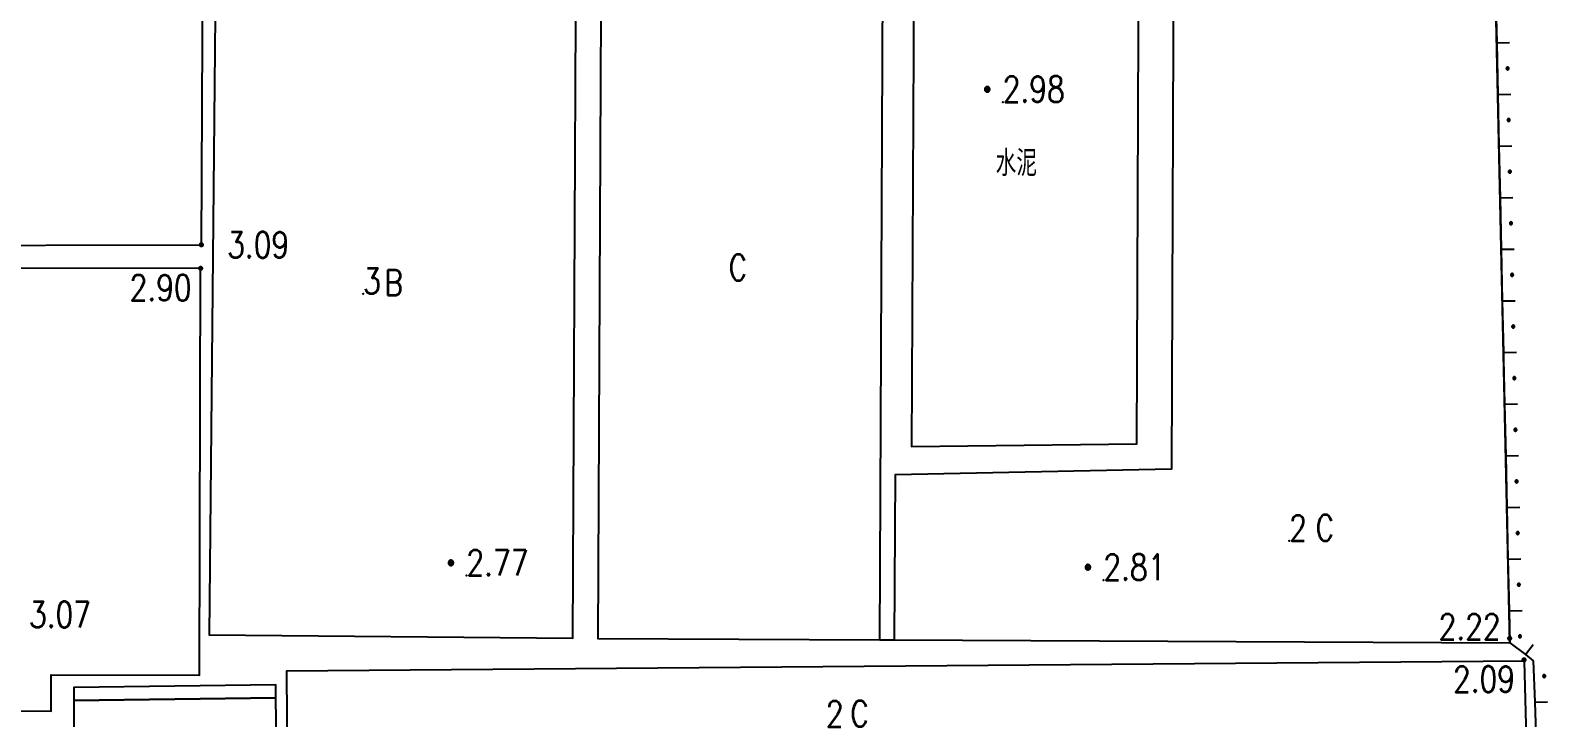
# Model space of a CAD drawing. Extents: x 500064 to 501389, y 2542464 to 2545400.
# Drawn here: x 500914.3 to 500973, y 2543260.9 to 2543287.5 of the extents above; entities that cross this region are included whole.
import ezdxf
from ezdxf.enums import TextEntityAlignment as Align

# ---------------------------------------------------------------- set-up
doc = ezdxf.new("R2010")
doc.units = 0
doc.header["$LTSCALE"] = 0.5
doc.linetypes.add('CENTER', pattern=[50.8, 31.75, -6.35, 6.35, -6.35])
doc.layers.get('0').update_dxf_attribs({"linetype": 'CONTINUOUS', "lineweight": 5})
doc.layers.add('GCD', color=8, linetype='CONTINUOUS')
doc.layers.add('地形图', color=8, linetype='CONTINUOUS')
doc.styles.add('HZ', font='romans.shx', dxfattribs={"width": 0.8, "bigfont": 'hztxt.shx'})

# ---------------------------------------------------------------- blocks, each defined once
blk = doc.blocks.new('GC200')
at = {"linetype": 'Continuous', "const_width": 0.2, "flags": 128}
blk.add_lwpolyline([(-0.1, 0, 1), (0.1, 0, 1)], format="xyb", close=True, dxfattribs=at)

msp = doc.modelspace()

# ---------------------------------------------------------------- linework, layer by layer
at = {"layer": '地形图'}
for points in [[(500971.745, 2543296.235), (500971.158, 2543294.937), (500970.877, 2543294.41), (500970.908, 2543293.007), (500970.951, 2543291.008), (500970.995, 2543289.008), (500971.039, 2543287.009), (500971.082, 2543285.009), (500971.126, 2543283.01), (500971.17, 2543281.01), (500971.214, 2543279.011), (500971.257, 2543277.011), (500971.301, 2543275.011), (500971.307, 2543274.753), (500971.345, 2543273.012), (500971.389, 2543271.012), (500971.432, 2543269.013), (500971.476, 2543267.013), (500971.52, 2543265.014), (500971.547, 2543263.77), (500972.149, 2543263.313), (500972.458, 2543263.078), (500972.513, 2543261.467), (500972.582, 2543259.468)], [(500971.039, 2543287.009), (500971.539, 2543287.02)], [(500971.46, 2543285.968), (500971.466, 2543285.968), (500971.471, 2543285.969), (500971.476, 2543285.97), (500971.481, 2543285.972), (500971.485, 2543285.974), (500971.49, 2543285.977), (500971.494, 2543285.98), (500971.498, 2543285.984), (500971.501, 2543285.988), (500971.504, 2543285.993), (500971.506, 2543285.997), (500971.508, 2543286.002), (500971.509, 2543286.007), (500971.51, 2543286.012), (500971.51, 2543286.018), (500971.51, 2543286.023), (500971.509, 2543286.028), (500971.508, 2543286.033), (500971.506, 2543286.038), (500971.504, 2543286.043), (500971.501, 2543286.047), (500971.498, 2543286.051), (500971.496, 2543286.053), (500971.494, 2543286.055), (500971.49, 2543286.058), (500971.485, 2543286.061), (500971.481, 2543286.063), (500971.476, 2543286.065), (500971.471, 2543286.067), (500971.466, 2543286.067), (500971.46, 2543286.068), (500971.455, 2543286.067), (500971.45, 2543286.067), (500971.445, 2543286.065), (500971.44, 2543286.063), (500971.435, 2543286.061), (500971.431, 2543286.058), (500971.427, 2543286.055), (500971.423, 2543286.051), (500971.42, 2543286.047), (500971.417, 2543286.043), (500971.415, 2543286.038), (500971.413, 2543286.033), (500971.412, 2543286.028), (500971.411, 2543286.023), (500971.41, 2543286.018), (500971.411, 2543286.012), (500971.412, 2543286.007), (500971.413, 2543286.002), (500971.415, 2543285.997), (500971.417, 2543285.993), (500971.42, 2543285.988), (500971.423, 2543285.984), (500971.425, 2543285.982), (500971.427, 2543285.98), (500971.431, 2543285.977), (500971.435, 2543285.974), (500971.44, 2543285.972), (500971.445, 2543285.97), (500971.45, 2543285.969), (500971.455, 2543285.968), (500971.46, 2543285.968)], [(500971.425, 2543285.982), (500971.496, 2543286.053)], [(500951.311, 2543285.107), (500951.322, 2543285.107), (500951.332, 2543285.109), (500951.342, 2543285.112), (500951.352, 2543285.115), (500951.361, 2543285.12), (500951.37, 2543285.126), (500951.378, 2543285.132), (500951.386, 2543285.14), (500951.392, 2543285.148), (500951.395, 2543285.153), (500951.398, 2543285.157), (500951.403, 2543285.166), (500951.406, 2543285.176), (500951.409, 2543285.186), (500951.411, 2543285.196), (500951.411, 2543285.207), (500951.411, 2543285.217), (500951.409, 2543285.227), (500951.406, 2543285.238), (500951.403, 2543285.247), (500951.399, 2543285.254), (500951.398, 2543285.257), (500951.392, 2543285.265), (500951.386, 2543285.274), (500951.378, 2543285.281), (500951.37, 2543285.287), (500951.361, 2543285.293), (500951.36, 2543285.294), (500951.352, 2543285.298), (500951.342, 2543285.302), (500951.332, 2543285.304), (500951.322, 2543285.306), (500951.311, 2543285.307), (500951.301, 2543285.306), (500951.29, 2543285.304), (500951.28, 2543285.302), (500951.271, 2543285.298), (500951.261, 2543285.293), (500951.252, 2543285.287), (500951.244, 2543285.281), (500951.237, 2543285.274), (500951.23, 2543285.265), (500951.227, 2543285.261), (500951.225, 2543285.257), (500951.22, 2543285.247), (500951.216, 2543285.238), (500951.213, 2543285.227), (500951.212, 2543285.217), (500951.211, 2543285.207), (500951.212, 2543285.196), (500951.213, 2543285.186), (500951.216, 2543285.176), (500951.22, 2543285.166), (500951.223, 2543285.16), (500951.225, 2543285.157), (500951.23, 2543285.148), (500951.237, 2543285.14), (500951.244, 2543285.132), (500951.252, 2543285.126), (500951.261, 2543285.12), (500951.262, 2543285.119), (500951.271, 2543285.115), (500951.28, 2543285.112), (500951.29, 2543285.109), (500951.301, 2543285.107), (500951.311, 2543285.107)], [(500951.262, 2543285.119), (500951.395, 2543285.153), (500951.398, 2543285.157), (500951.225, 2543285.157), (500951.223, 2543285.16), (500951.411, 2543285.207), (500951.211, 2543285.207), (500951.399, 2543285.254), (500951.398, 2543285.257), (500951.225, 2543285.257), (500951.227, 2543285.261), (500951.36, 2543285.294)], [(500971.082, 2543285.009), (500971.582, 2543285.02)], [(500971.504, 2543283.968), (500971.509, 2543283.968), (500971.515, 2543283.969), (500971.52, 2543283.971), (500971.525, 2543283.972), (500971.529, 2543283.975), (500971.534, 2543283.978), (500971.538, 2543283.981), (500971.541, 2543283.985), (500971.545, 2543283.989), (500971.547, 2543283.993), (500971.55, 2543283.998), (500971.552, 2543284.003), (500971.553, 2543284.008), (500971.554, 2543284.013), (500971.554, 2543284.018), (500971.554, 2543284.023), (500971.553, 2543284.029), (500971.552, 2543284.034), (500971.55, 2543284.038), (500971.547, 2543284.043), (500971.545, 2543284.047), (500971.541, 2543284.052), (500971.54, 2543284.053), (500971.538, 2543284.055), (500971.534, 2543284.059), (500971.529, 2543284.061), (500971.525, 2543284.064), (500971.52, 2543284.066), (500971.515, 2543284.067), (500971.509, 2543284.068), (500971.504, 2543284.068), (500971.499, 2543284.068), (500971.494, 2543284.067), (500971.489, 2543284.066), (500971.484, 2543284.064), (500971.479, 2543284.061), (500971.475, 2543284.059), (500971.471, 2543284.055), (500971.467, 2543284.052), (500971.464, 2543284.047), (500971.461, 2543284.043), (500971.459, 2543284.038), (500971.457, 2543284.034), (500971.455, 2543284.029), (500971.454, 2543284.023), (500971.454, 2543284.018), (500971.454, 2543284.013), (500971.455, 2543284.008), (500971.457, 2543284.003), (500971.459, 2543283.998), (500971.461, 2543283.993), (500971.464, 2543283.989), (500971.467, 2543283.985), (500971.469, 2543283.983), (500971.471, 2543283.981), (500971.475, 2543283.978), (500971.479, 2543283.975), (500971.484, 2543283.972), (500971.489, 2543283.971), (500971.494, 2543283.969), (500971.499, 2543283.968), (500971.504, 2543283.968)], [(500971.469, 2543283.983), (500971.54, 2543284.053)], [(500971.126, 2543283.01), (500971.626, 2543283.021)], [(500971.548, 2543281.969), (500971.553, 2543281.969), (500971.558, 2543281.97), (500971.563, 2543281.971), (500971.568, 2543281.973), (500971.573, 2543281.975), (500971.577, 2543281.978), (500971.581, 2543281.981), (500971.585, 2543281.985), (500971.588, 2543281.989), (500971.591, 2543281.994), (500971.594, 2543281.998), (500971.595, 2543282.003), (500971.597, 2543282.008), (500971.598, 2543282.013), (500971.598, 2543282.019), (500971.598, 2543282.024), (500971.597, 2543282.029), (500971.595, 2543282.034), (500971.594, 2543282.039), (500971.591, 2543282.044), (500971.588, 2543282.048), (500971.585, 2543282.052), (500971.583, 2543282.054), (500971.581, 2543282.056), (500971.577, 2543282.059), (500971.573, 2543282.062), (500971.568, 2543282.064), (500971.563, 2543282.066), (500971.558, 2543282.067), (500971.553, 2543282.068), (500971.548, 2543282.069), (500971.543, 2543282.068), (500971.538, 2543282.067), (500971.532, 2543282.066), (500971.528, 2543282.064), (500971.523, 2543282.062), (500971.519, 2543282.059), (500971.514, 2543282.056), (500971.511, 2543282.052), (500971.507, 2543282.048), (500971.505, 2543282.044), (500971.502, 2543282.039), (500971.5, 2543282.034), (500971.499, 2543282.029), (500971.498, 2543282.024), (500971.498, 2543282.019), (500971.498, 2543282.013), (500971.499, 2543282.008), (500971.5, 2543282.003), (500971.502, 2543281.998), (500971.505, 2543281.994), (500971.507, 2543281.989), (500971.511, 2543281.985), (500971.513, 2543281.983), (500971.514, 2543281.981), (500971.519, 2543281.978), (500971.523, 2543281.975), (500971.528, 2543281.973), (500971.532, 2543281.971), (500971.538, 2543281.97), (500971.543, 2543281.969), (500971.548, 2543281.969)], [(500971.513, 2543281.983), (500971.583, 2543282.054)], [(500971.17, 2543281.01), (500971.67, 2543281.021)], [(500971.592, 2543279.969), (500971.597, 2543279.969), (500971.602, 2543279.97), (500971.607, 2543279.972), (500971.612, 2543279.973), (500971.617, 2543279.976), (500971.621, 2543279.979), (500971.625, 2543279.982), (500971.629, 2543279.986), (500971.632, 2543279.99), (500971.635, 2543279.994), (500971.637, 2543279.999), (500971.639, 2543280.004), (500971.641, 2543280.009), (500971.641, 2543280.014), (500971.642, 2543280.019), (500971.641, 2543280.024), (500971.641, 2543280.029), (500971.639, 2543280.035), (500971.637, 2543280.039), (500971.635, 2543280.044), (500971.632, 2543280.048), (500971.629, 2543280.053), (500971.627, 2543280.054), (500971.625, 2543280.056), (500971.621, 2543280.06), (500971.617, 2543280.062), (500971.612, 2543280.065), (500971.607, 2543280.067), (500971.602, 2543280.068), (500971.597, 2543280.069), (500971.592, 2543280.069), (500971.586, 2543280.069), (500971.581, 2543280.068), (500971.576, 2543280.067), (500971.571, 2543280.065), (500971.567, 2543280.062), (500971.562, 2543280.06), (500971.558, 2543280.056), (500971.555, 2543280.053), (500971.551, 2543280.048), (500971.548, 2543280.044), (500971.546, 2543280.039), (500971.544, 2543280.035), (500971.543, 2543280.029), (500971.542, 2543280.024), (500971.542, 2543280.019), (500971.542, 2543280.014), (500971.543, 2543280.009), (500971.544, 2543280.004), (500971.546, 2543279.999), (500971.548, 2543279.994), (500971.551, 2543279.99), (500971.555, 2543279.986), (500971.556, 2543279.984), (500971.558, 2543279.982), (500971.562, 2543279.979), (500971.567, 2543279.976), (500971.571, 2543279.973), (500971.576, 2543279.972), (500971.581, 2543279.97), (500971.586, 2543279.969), (500971.592, 2543279.969)], [(500971.556, 2543279.984), (500971.627, 2543280.054)], [(500971.214, 2543279.011), (500971.713, 2543279.021)], [(500971.635, 2543277.97), (500971.641, 2543277.97), (500971.646, 2543277.971), (500971.651, 2543277.972), (500971.656, 2543277.974), (500971.66, 2543277.976), (500971.665, 2543277.979), (500971.669, 2543277.982), (500971.673, 2543277.986), (500971.676, 2543277.99), (500971.679, 2543277.995), (500971.681, 2543277.999), (500971.683, 2543278.004), (500971.684, 2543278.009), (500971.685, 2543278.014), (500971.685, 2543278.02), (500971.685, 2543278.025), (500971.684, 2543278.03), (500971.683, 2543278.035), (500971.681, 2543278.04), (500971.679, 2543278.045), (500971.676, 2543278.049), (500971.673, 2543278.053), (500971.671, 2543278.055), (500971.669, 2543278.057), (500971.665, 2543278.06), (500971.66, 2543278.063), (500971.656, 2543278.065), (500971.651, 2543278.067), (500971.646, 2543278.068), (500971.641, 2543278.069), (500971.635, 2543278.07), (500971.63, 2543278.069), (500971.625, 2543278.068), (500971.62, 2543278.067), (500971.615, 2543278.065), (500971.61, 2543278.063), (500971.606, 2543278.06), (500971.602, 2543278.057), (500971.598, 2543278.053), (500971.595, 2543278.049), (500971.592, 2543278.045), (500971.59, 2543278.04), (500971.588, 2543278.035), (500971.586, 2543278.03), (500971.586, 2543278.025), (500971.585, 2543278.02), (500971.586, 2543278.014), (500971.586, 2543278.009), (500971.588, 2543278.004), (500971.59, 2543277.999), (500971.592, 2543277.995), (500971.595, 2543277.99), (500971.598, 2543277.986), (500971.6, 2543277.984), (500971.602, 2543277.982), (500971.606, 2543277.979), (500971.61, 2543277.976), (500971.615, 2543277.974), (500971.62, 2543277.972), (500971.625, 2543277.971), (500971.63, 2543277.97), (500971.635, 2543277.97)], [(500971.6, 2543277.984), (500971.671, 2543278.055)], [(500971.257, 2543277.011), (500971.757, 2543277.022)], [(500971.679, 2543275.97), (500971.684, 2543275.97), (500971.689, 2543275.971), (500971.695, 2543275.972), (500971.699, 2543275.974), (500971.704, 2543275.977), (500971.708, 2543275.98), (500971.713, 2543275.983), (500971.716, 2543275.987), (500971.72, 2543275.991), (500971.722, 2543275.995), (500971.725, 2543276), (500971.727, 2543276.005), (500971.728, 2543276.01), (500971.729, 2543276.015), (500971.729, 2543276.02), (500971.729, 2543276.025), (500971.728, 2543276.03), (500971.727, 2543276.035), (500971.725, 2543276.04), (500971.722, 2543276.045), (500971.72, 2543276.049), (500971.716, 2543276.053), (500971.714, 2543276.055), (500971.713, 2543276.057), (500971.708, 2543276.06), (500971.704, 2543276.063), (500971.699, 2543276.066), (500971.695, 2543276.068), (500971.689, 2543276.069), (500971.684, 2543276.07), (500971.679, 2543276.07), (500971.674, 2543276.07), (500971.669, 2543276.069), (500971.664, 2543276.068), (500971.659, 2543276.066), (500971.654, 2543276.063), (500971.65, 2543276.06), (500971.646, 2543276.057), (500971.642, 2543276.053), (500971.639, 2543276.049), (500971.636, 2543276.045), (500971.633, 2543276.04), (500971.632, 2543276.035), (500971.63, 2543276.03), (500971.629, 2543276.025), (500971.629, 2543276.02), (500971.629, 2543276.015), (500971.63, 2543276.01), (500971.632, 2543276.005), (500971.633, 2543276), (500971.636, 2543275.995), (500971.639, 2543275.991), (500971.642, 2543275.987), (500971.644, 2543275.985), (500971.646, 2543275.983), (500971.65, 2543275.98), (500971.654, 2543275.977), (500971.659, 2543275.974), (500971.664, 2543275.972), (500971.669, 2543275.971), (500971.674, 2543275.97), (500971.679, 2543275.97)], [(500971.644, 2543275.985), (500971.714, 2543276.055)], [(500971.301, 2543275.011), (500971.801, 2543275.022)], [(500971.723, 2543273.97), (500971.728, 2543273.971), (500971.733, 2543273.972), (500971.738, 2543273.973), (500971.743, 2543273.975), (500971.748, 2543273.977), (500971.752, 2543273.98), (500971.756, 2543273.983), (500971.76, 2543273.987), (500971.763, 2543273.991), (500971.766, 2543273.995), (500971.768, 2543274), (500971.77, 2543274.005), (500971.772, 2543274.01), (500971.773, 2543274.015), (500971.773, 2543274.02), (500971.773, 2543274.026), (500971.772, 2543274.031), (500971.77, 2543274.036), (500971.768, 2543274.041), (500971.766, 2543274.045), (500971.763, 2543274.05), (500971.76, 2543274.054), (500971.758, 2543274.056), (500971.756, 2543274.058), (500971.752, 2543274.061), (500971.748, 2543274.064), (500971.743, 2543274.066), (500971.738, 2543274.068), (500971.733, 2543274.069), (500971.728, 2543274.07), (500971.723, 2543274.071), (500971.718, 2543274.07), (500971.712, 2543274.069), (500971.707, 2543274.068), (500971.703, 2543274.066), (500971.698, 2543274.064), (500971.693, 2543274.061), (500971.689, 2543274.058), (500971.686, 2543274.054), (500971.682, 2543274.05), (500971.679, 2543274.045), (500971.677, 2543274.041), (500971.675, 2543274.036), (500971.674, 2543274.031), (500971.673, 2543274.026), (500971.673, 2543274.02), (500971.673, 2543274.015), (500971.674, 2543274.01), (500971.675, 2543274.005), (500971.677, 2543274), (500971.679, 2543273.995), (500971.682, 2543273.991), (500971.686, 2543273.987), (500971.687, 2543273.985), (500971.689, 2543273.983), (500971.693, 2543273.98), (500971.698, 2543273.977), (500971.703, 2543273.975), (500971.707, 2543273.973), (500971.712, 2543273.972), (500971.718, 2543273.971), (500971.723, 2543273.97)], [(500971.687, 2543273.985), (500971.758, 2543274.056)], [(500971.345, 2543273.012), (500971.845, 2543273.023)], [(500971.767, 2543271.971), (500971.772, 2543271.971), (500971.777, 2543271.972), (500971.782, 2543271.973), (500971.787, 2543271.975), (500971.792, 2543271.978), (500971.796, 2543271.981), (500971.8, 2543271.984), (500971.804, 2543271.987), (500971.807, 2543271.992), (500971.81, 2543271.996), (500971.812, 2543272.001), (500971.814, 2543272.005), (500971.815, 2543272.011), (500971.816, 2543272.016), (500971.817, 2543272.021), (500971.816, 2543272.026), (500971.815, 2543272.031), (500971.814, 2543272.036), (500971.812, 2543272.041), (500971.81, 2543272.046), (500971.807, 2543272.05), (500971.804, 2543272.054), (500971.802, 2543272.056), (500971.8, 2543272.058), (500971.796, 2543272.061), (500971.792, 2543272.064), (500971.787, 2543272.067), (500971.782, 2543272.069), (500971.777, 2543272.07), (500971.772, 2543272.071), (500971.767, 2543272.071), (500971.761, 2543272.071), (500971.756, 2543272.07), (500971.751, 2543272.069), (500971.746, 2543272.067), (500971.742, 2543272.064), (500971.737, 2543272.061), (500971.733, 2543272.058), (500971.729, 2543272.054), (500971.726, 2543272.05), (500971.723, 2543272.046), (500971.721, 2543272.041), (500971.719, 2543272.036), (500971.718, 2543272.031), (500971.717, 2543272.026), (500971.717, 2543272.021), (500971.717, 2543272.016), (500971.718, 2543272.011), (500971.719, 2543272.005), (500971.721, 2543272.001), (500971.723, 2543271.996), (500971.726, 2543271.992), (500971.729, 2543271.987), (500971.731, 2543271.986), (500971.733, 2543271.984), (500971.737, 2543271.981), (500971.742, 2543271.978), (500971.746, 2543271.975), (500971.751, 2543271.973), (500971.756, 2543271.972), (500971.761, 2543271.971), (500971.767, 2543271.971)], [(500971.731, 2543271.986), (500971.802, 2543272.056)], [(500971.389, 2543271.012), (500971.888, 2543271.023)], [(500971.81, 2543269.971), (500971.816, 2543269.972), (500971.821, 2543269.973), (500971.826, 2543269.974), (500971.831, 2543269.976), (500971.835, 2543269.978), (500971.84, 2543269.981), (500971.844, 2543269.984), (500971.847, 2543269.988), (500971.851, 2543269.992), (500971.854, 2543269.996), (500971.856, 2543270.001), (500971.858, 2543270.006), (500971.859, 2543270.011), (500971.86, 2543270.016), (500971.86, 2543270.021), (500971.86, 2543270.027), (500971.859, 2543270.032), (500971.858, 2543270.037), (500971.856, 2543270.042), (500971.854, 2543270.046), (500971.851, 2543270.051), (500971.847, 2543270.055), (500971.846, 2543270.057), (500971.844, 2543270.059), (500971.84, 2543270.062), (500971.835, 2543270.065), (500971.831, 2543270.067), (500971.826, 2543270.069), (500971.821, 2543270.07), (500971.816, 2543270.071), (500971.81, 2543270.071), (500971.805, 2543270.071), (500971.8, 2543270.07), (500971.795, 2543270.069), (500971.79, 2543270.067), (500971.785, 2543270.065), (500971.781, 2543270.062), (500971.777, 2543270.059), (500971.773, 2543270.055), (500971.77, 2543270.051), (500971.767, 2543270.046), (500971.765, 2543270.042), (500971.763, 2543270.037), (500971.761, 2543270.032), (500971.761, 2543270.027), (500971.76, 2543270.021), (500971.761, 2543270.016), (500971.761, 2543270.011), (500971.763, 2543270.006), (500971.765, 2543270.001), (500971.767, 2543269.996), (500971.77, 2543269.992), (500971.773, 2543269.988), (500971.775, 2543269.986), (500971.777, 2543269.984), (500971.781, 2543269.981), (500971.785, 2543269.978), (500971.79, 2543269.976), (500971.795, 2543269.974), (500971.8, 2543269.973), (500971.805, 2543269.972), (500971.81, 2543269.971)], [(500971.775, 2543269.986), (500971.846, 2543270.057)], [(500971.432, 2543269.013), (500971.932, 2543269.024)], [(500971.854, 2543267.972), (500971.859, 2543267.972), (500971.864, 2543267.973), (500971.869, 2543267.974), (500971.874, 2543267.976), (500971.879, 2543267.979), (500971.883, 2543267.981), (500971.887, 2543267.985), (500971.891, 2543267.988), (500971.894, 2543267.993), (500971.897, 2543267.997), (500971.9, 2543268.002), (500971.902, 2543268.006), (500971.903, 2543268.012), (500971.904, 2543268.017), (500971.904, 2543268.022), (500971.904, 2543268.027), (500971.903, 2543268.032), (500971.902, 2543268.037), (500971.9, 2543268.042), (500971.897, 2543268.047), (500971.894, 2543268.051), (500971.891, 2543268.055), (500971.889, 2543268.057), (500971.887, 2543268.059), (500971.883, 2543268.062), (500971.879, 2543268.065), (500971.874, 2543268.068), (500971.869, 2543268.069), (500971.864, 2543268.071), (500971.859, 2543268.072), (500971.854, 2543268.072), (500971.849, 2543268.072), (500971.844, 2543268.071), (500971.839, 2543268.069), (500971.834, 2543268.068), (500971.829, 2543268.065), (500971.825, 2543268.062), (500971.821, 2543268.059), (500971.817, 2543268.055), (500971.814, 2543268.051), (500971.811, 2543268.047), (500971.808, 2543268.042), (500971.806, 2543268.037), (500971.805, 2543268.032), (500971.804, 2543268.027), (500971.804, 2543268.022), (500971.804, 2543268.017), (500971.805, 2543268.012), (500971.806, 2543268.006), (500971.808, 2543268.002), (500971.811, 2543267.997), (500971.814, 2543267.993), (500971.817, 2543267.988), (500971.819, 2543267.987), (500971.821, 2543267.985), (500971.825, 2543267.981), (500971.829, 2543267.979), (500971.834, 2543267.976), (500971.839, 2543267.974), (500971.844, 2543267.973), (500971.849, 2543267.972), (500971.854, 2543267.972)], [(500971.819, 2543267.987), (500971.889, 2543268.057)], [(500930.539, 2543266.77), (500930.55, 2543266.771), (500930.56, 2543266.772), (500930.57, 2543266.775), (500930.58, 2543266.779), (500930.589, 2543266.784), (500930.598, 2543266.789), (500930.606, 2543266.796), (500930.613, 2543266.803), (500930.62, 2543266.811), (500930.623, 2543266.816), (500930.626, 2543266.82), (500930.63, 2543266.829), (500930.634, 2543266.839), (500930.637, 2543266.849), (500930.639, 2543266.86), (500930.639, 2543266.87), (500930.639, 2543266.881), (500930.637, 2543266.891), (500930.634, 2543266.901), (500930.63, 2543266.911), (500930.627, 2543266.917), (500930.626, 2543266.92), (500930.62, 2543266.929), (500930.613, 2543266.937), (500930.606, 2543266.944), (500930.598, 2543266.951), (500930.589, 2543266.957), (500930.588, 2543266.957), (500930.58, 2543266.961), (500930.57, 2543266.965), (500930.56, 2543266.968), (500930.55, 2543266.97), (500930.539, 2543266.97), (500930.529, 2543266.97), (500930.518, 2543266.968), (500930.508, 2543266.965), (500930.498, 2543266.961), (500930.489, 2543266.957), (500930.48, 2543266.951), (500930.472, 2543266.944), (500930.465, 2543266.937), (500930.458, 2543266.929), (500930.455, 2543266.924), (500930.452, 2543266.92), (500930.448, 2543266.911), (500930.444, 2543266.901), (500930.441, 2543266.891), (500930.44, 2543266.881), (500930.439, 2543266.87), (500930.44, 2543266.86), (500930.441, 2543266.849), (500930.444, 2543266.839), (500930.448, 2543266.829), (500930.451, 2543266.823), (500930.452, 2543266.82), (500930.458, 2543266.811), (500930.465, 2543266.803), (500930.472, 2543266.796), (500930.48, 2543266.789), (500930.489, 2543266.784), (500930.49, 2543266.783), (500930.498, 2543266.779), (500930.508, 2543266.775), (500930.518, 2543266.772), (500930.529, 2543266.771), (500930.539, 2543266.77)], [(500930.49, 2543266.783), (500930.623, 2543266.816), (500930.626, 2543266.82), (500930.452, 2543266.82), (500930.451, 2543266.823), (500930.639, 2543266.87), (500930.439, 2543266.87), (500930.627, 2543266.917), (500930.626, 2543266.92), (500930.452, 2543266.92), (500930.455, 2543266.924), (500930.588, 2543266.957)], [(500955.209, 2543266.6), (500955.219, 2543266.601), (500955.23, 2543266.602), (500955.24, 2543266.605), (500955.25, 2543266.609), (500955.259, 2543266.614), (500955.268, 2543266.619), (500955.276, 2543266.626), (500955.283, 2543266.633), (500955.29, 2543266.641), (500955.293, 2543266.646), (500955.296, 2543266.65), (500955.3, 2543266.66), (500955.304, 2543266.669), (500955.307, 2543266.679), (500955.308, 2543266.69), (500955.309, 2543266.7), (500955.308, 2543266.711), (500955.307, 2543266.721), (500955.304, 2543266.731), (500955.3, 2543266.741), (500955.297, 2543266.747), (500955.296, 2543266.75), (500955.29, 2543266.759), (500955.283, 2543266.767), (500955.276, 2543266.775), (500955.268, 2543266.781), (500955.259, 2543266.787), (500955.258, 2543266.787), (500955.25, 2543266.792), (500955.24, 2543266.795), (500955.23, 2543266.798), (500955.219, 2543266.8), (500955.209, 2543266.8), (500955.198, 2543266.8), (500955.188, 2543266.798), (500955.178, 2543266.795), (500955.168, 2543266.792), (500955.159, 2543266.787), (500955.15, 2543266.781), (500955.142, 2543266.775), (500955.135, 2543266.767), (500955.128, 2543266.759), (500955.125, 2543266.754), (500955.122, 2543266.75), (500955.118, 2543266.741), (500955.114, 2543266.731), (500955.111, 2543266.721), (500955.109, 2543266.711), (500955.109, 2543266.7), (500955.109, 2543266.69), (500955.111, 2543266.679), (500955.114, 2543266.669), (500955.118, 2543266.66), (500955.121, 2543266.653), (500955.122, 2543266.65), (500955.128, 2543266.641), (500955.135, 2543266.633), (500955.142, 2543266.626), (500955.15, 2543266.619), (500955.159, 2543266.614), (500955.16, 2543266.613), (500955.168, 2543266.609), (500955.178, 2543266.605), (500955.188, 2543266.602), (500955.198, 2543266.601), (500955.209, 2543266.6)], [(500955.16, 2543266.613), (500955.293, 2543266.646), (500955.296, 2543266.65), (500955.122, 2543266.65), (500955.121, 2543266.653), (500955.309, 2543266.7), (500955.109, 2543266.7), (500955.297, 2543266.747), (500955.296, 2543266.75), (500955.122, 2543266.75), (500955.125, 2543266.754), (500955.258, 2543266.787)], [(500971.476, 2543267.013), (500971.976, 2543267.024)], [(500971.898, 2543265.972), (500971.903, 2543265.973), (500971.908, 2543265.973), (500971.913, 2543265.975), (500971.918, 2543265.977), (500971.923, 2543265.979), (500971.927, 2543265.982), (500971.931, 2543265.985), (500971.935, 2543265.989), (500971.938, 2543265.993), (500971.941, 2543265.997), (500971.943, 2543266.002), (500971.945, 2543266.007), (500971.947, 2543266.012), (500971.947, 2543266.017), (500971.948, 2543266.022), (500971.947, 2543266.028), (500971.947, 2543266.033), (500971.945, 2543266.038), (500971.943, 2543266.043), (500971.941, 2543266.047), (500971.938, 2543266.052), (500971.935, 2543266.056), (500971.933, 2543266.058), (500971.931, 2543266.06), (500971.927, 2543266.063), (500971.923, 2543266.066), (500971.918, 2543266.068), (500971.913, 2543266.07), (500971.908, 2543266.071), (500971.903, 2543266.072), (500971.898, 2543266.072), (500971.893, 2543266.072), (500971.887, 2543266.071), (500971.882, 2543266.07), (500971.877, 2543266.068), (500971.873, 2543266.066), (500971.868, 2543266.063), (500971.864, 2543266.06), (500971.861, 2543266.056), (500971.857, 2543266.052), (500971.854, 2543266.047), (500971.852, 2543266.043), (500971.85, 2543266.038), (500971.849, 2543266.033), (500971.848, 2543266.028), (500971.848, 2543266.022), (500971.848, 2543266.017), (500971.849, 2543266.012), (500971.85, 2543266.007), (500971.852, 2543266.002), (500971.854, 2543265.997), (500971.857, 2543265.993), (500971.861, 2543265.989), (500971.862, 2543265.987), (500971.864, 2543265.985), (500971.868, 2543265.982), (500971.873, 2543265.979), (500971.877, 2543265.977), (500971.882, 2543265.975), (500971.887, 2543265.973), (500971.893, 2543265.973), (500971.898, 2543265.972)], [(500971.862, 2543265.987), (500971.933, 2543266.058)], [(500971.52, 2543265.014), (500972.02, 2543265.025)], [(500947.144, 2543263.889), (500947.706, 2543263.886)], [(500971.941, 2543263.973), (500971.947, 2543263.973), (500971.952, 2543263.974), (500971.957, 2543263.975), (500971.962, 2543263.977), (500971.967, 2543263.98), (500971.971, 2543263.982), (500971.975, 2543263.986), (500971.979, 2543263.989), (500971.982, 2543263.993), (500971.985, 2543263.998), (500971.987, 2543264.003), (500971.989, 2543264.007), (500971.99, 2543264.013), (500971.991, 2543264.018), (500971.991, 2543264.023), (500971.991, 2543264.028), (500971.99, 2543264.033), (500971.989, 2543264.038), (500971.987, 2543264.043), (500971.985, 2543264.048), (500971.982, 2543264.052), (500971.979, 2543264.056), (500971.977, 2543264.058), (500971.975, 2543264.06), (500971.971, 2543264.063), (500971.967, 2543264.066), (500971.962, 2543264.069), (500971.957, 2543264.07), (500971.952, 2543264.072), (500971.947, 2543264.073), (500971.941, 2543264.073), (500971.936, 2543264.073), (500971.931, 2543264.072), (500971.926, 2543264.07), (500971.921, 2543264.069), (500971.916, 2543264.066), (500971.912, 2543264.063), (500971.908, 2543264.06), (500971.904, 2543264.056), (500971.901, 2543264.052), (500971.898, 2543264.048), (500971.896, 2543264.043), (500971.894, 2543264.038), (500971.893, 2543264.033), (500971.892, 2543264.028), (500971.891, 2543264.023), (500971.892, 2543264.018), (500971.893, 2543264.013), (500971.894, 2543264.007), (500971.896, 2543264.003), (500971.898, 2543263.998), (500971.901, 2543263.993), (500971.904, 2543263.989), (500971.906, 2543263.988), (500971.908, 2543263.986), (500971.912, 2543263.982), (500971.916, 2543263.98), (500971.921, 2543263.977), (500971.926, 2543263.975), (500971.931, 2543263.974), (500971.936, 2543263.973), (500971.941, 2543263.973)], [(500971.906, 2543263.988), (500971.977, 2543264.058)], [(500972.149, 2543263.313), (500972.451, 2543263.711)], [(500923.761, 2543261.645), (500923.754, 2543262.145), (500915.93, 2543262.04), (500915.937, 2543261.54)], [(500972.879, 2543262.43), (500972.884, 2543262.431), (500972.889, 2543262.431), (500972.894, 2543262.433), (500972.899, 2543262.435), (500972.904, 2543262.437), (500972.908, 2543262.44), (500972.912, 2543262.443), (500972.916, 2543262.447), (500972.919, 2543262.451), (500972.922, 2543262.455), (500972.924, 2543262.46), (500972.926, 2543262.465), (500972.928, 2543262.47), (500972.928, 2543262.475), (500972.929, 2543262.48), (500972.928, 2543262.486), (500972.928, 2543262.491), (500972.926, 2543262.496), (500972.924, 2543262.501), (500972.922, 2543262.505), (500972.919, 2543262.51), (500972.916, 2543262.514), (500972.914, 2543262.516), (500972.912, 2543262.518), (500972.908, 2543262.521), (500972.904, 2543262.524), (500972.899, 2543262.526), (500972.894, 2543262.528), (500972.889, 2543262.529), (500972.884, 2543262.53), (500972.879, 2543262.53), (500972.873, 2543262.53), (500972.868, 2543262.529), (500972.863, 2543262.528), (500972.858, 2543262.526), (500972.854, 2543262.524), (500972.849, 2543262.521), (500972.845, 2543262.518), (500972.842, 2543262.514), (500972.838, 2543262.51), (500972.835, 2543262.505), (500972.833, 2543262.501), (500972.831, 2543262.496), (500972.83, 2543262.491), (500972.829, 2543262.486), (500972.829, 2543262.48), (500972.829, 2543262.475), (500972.83, 2543262.47), (500972.831, 2543262.465), (500972.833, 2543262.46), (500972.835, 2543262.455), (500972.838, 2543262.451), (500972.842, 2543262.447), (500972.843, 2543262.445), (500972.845, 2543262.443), (500972.849, 2543262.44), (500972.854, 2543262.437), (500972.858, 2543262.435), (500972.863, 2543262.433), (500972.868, 2543262.431), (500972.873, 2543262.431), (500972.879, 2543262.43)], [(500972.843, 2543262.445), (500972.914, 2543262.516)], [(500972.513, 2543261.467), (500973.013, 2543261.484)]]:
    msp.add_lwpolyline(points, dxfattribs=at)
for points in [[(500883.456, 2543288.62), (500905.71, 2543288.606), (500905.707, 2543283.33), (500897.406, 2543283.28), (500897.477, 2543279.17), (500908.791, 2543279.155), (500920.874, 2543279.187), (500920.958, 2543295.19), (500908.68, 2543295.331), (500883.415, 2543295.172)], [(500947.282, 2543292.009), (500936.374, 2543293.609), (500936.229, 2543263.942), (500947.144, 2543263.889)], [(500950.277, 2543291.57), (500948.477, 2543291.834), (500948.377, 2543271.37), (500957.107, 2543271.48), (500957.185, 2543290.673), (500955.168, 2543290.905)], [(500958.522, 2543290.519), (500958.447, 2543270.5), (500947.737, 2543270.28), (500947.706, 2543263.886), (500971.547, 2543263.77), (500970.993, 2543289.087)], [(500925.414, 2543288.024), (500925.414, 2543288.011), (500921.414, 2543288.05), (500921.177, 2543264.086), (500935.259, 2543263.947), (500935.376, 2543287.962)], [(500884.546, 2543278.238), (500884.539, 2543271.241), (500900.639, 2543271.223), (500902.639, 2543271.221), (500902.635, 2543267.321), (500900.635, 2543267.323), (500900.628, 2543261.143), (500915.057, 2543261.128), (500915.058, 2543262.528), (500920.799, 2543262.521), (500920.846, 2543278.275)], [(500924.197, 2543259.02), (500934.057, 2543259.1), (500972.207, 2543259.61), (500972.117, 2543263.06), (500924.167, 2543262.67)], [(500923.761, 2543261.645), (500923.754, 2543262.145), (500915.93, 2543262.04), (500915.937, 2543261.54)], [(500923.761, 2543261.645), (500915.937, 2543261.54), (500915.927, 2543252.19), (500916.952, 2543252.2), (500923.887, 2543252.27), (500923.797, 2543258.96)]]:
    msp.add_lwpolyline(points, close=True, dxfattribs=at)
at = {"layer": '地形图', "linetype": 'CENTER'}
for p in [(500951.911, 2543284.711, 2.98), (500927.141, 2543277.287, 3), (500963.002, 2543267.715, 2), (500931.139, 2543266.374, 2.77), (500955.809, 2543266.204, 2.81)]:
    msp.add_point(p, dxfattribs=at)

# ---------------------------------------------------------------- block references
at = {"layer": '地形图', "linetype": 'Continuous'}
ref = msp.add_blockref('GC200', (500920.874, 2543279.187, 3.092), dxfattribs=dict(at, xscale=0.5, yscale=0.5, zscale=0.5))
ref.add_attrib('height', '3.09', dxfattribs={"layer": 'GCD', "linetype": 'Continuous', "height": 1, "style": 'HZ', "width": 0.8}).set_placement((500921.874, 2543279.187, 3.09), align=Align.MIDDLE_LEFT)
ref = msp.add_blockref('GC200', (500920.846, 2543278.275, 2.897), dxfattribs=dict(at, xscale=0.5, yscale=0.5, zscale=0.5))
ref.add_attrib('height', '2.90', dxfattribs={"layer": 'GCD', "linetype": 'Continuous', "height": 1, "style": 'HZ', "width": 0.8}).set_placement((500918.096, 2543277.525, 2.9), align=Align.MIDDLE_LEFT)
ref = msp.add_blockref('GC200', (500971.541, 2543263.945, 2.223), dxfattribs=dict(at, xscale=0.5, yscale=0.5, zscale=0.5))
ref.add_attrib('height', '2.22', dxfattribs={"layer": 'GCD', "linetype": 'Continuous', "height": 1, "style": 'HZ', "width": 0.8}).set_placement((500968.791, 2543264.395, 2.22), align=Align.MIDDLE_LEFT)
ref = msp.add_blockref('GC200', (500972.098, 2543263.114, 2.091), dxfattribs=dict(at, xscale=0.5, yscale=0.5, zscale=0.5))
ref.add_attrib('height', '2.09', dxfattribs={"layer": 'GCD', "linetype": 'Continuous', "height": 1, "style": 'HZ', "width": 0.8}).set_placement((500969.348, 2543262.364, 2.09), align=Align.MIDDLE_LEFT)

# ---------------------------------------------------------------- texts
at = {"layer": '地形图', "ltscale": 10, "style": 'HZ', "width": 0.8}
for s, p in [('2.98', (500951.911, 2543284.711)), ('水泥', (500951.636, 2543281.848)), ('C', (500941.292, 2543277.804)), ('3', (500927.141, 2543277.287)), ('B', (500927.956, 2543277.221)), ('2', (500963.002, 2543267.715)), ('C', (500964.024, 2543267.722)), ('2.77', (500931.139, 2543266.374)), ('2.81', (500955.809, 2543266.204)), ('3.07', (500914.199, 2543264.366)), ('2', (500945.06, 2543260.521)), ('C', (500946.006, 2543260.528))]:
    msp.add_text(s, height=1, dxfattribs=at).set_placement(p)

doc.saveas('drawing.dxf')
